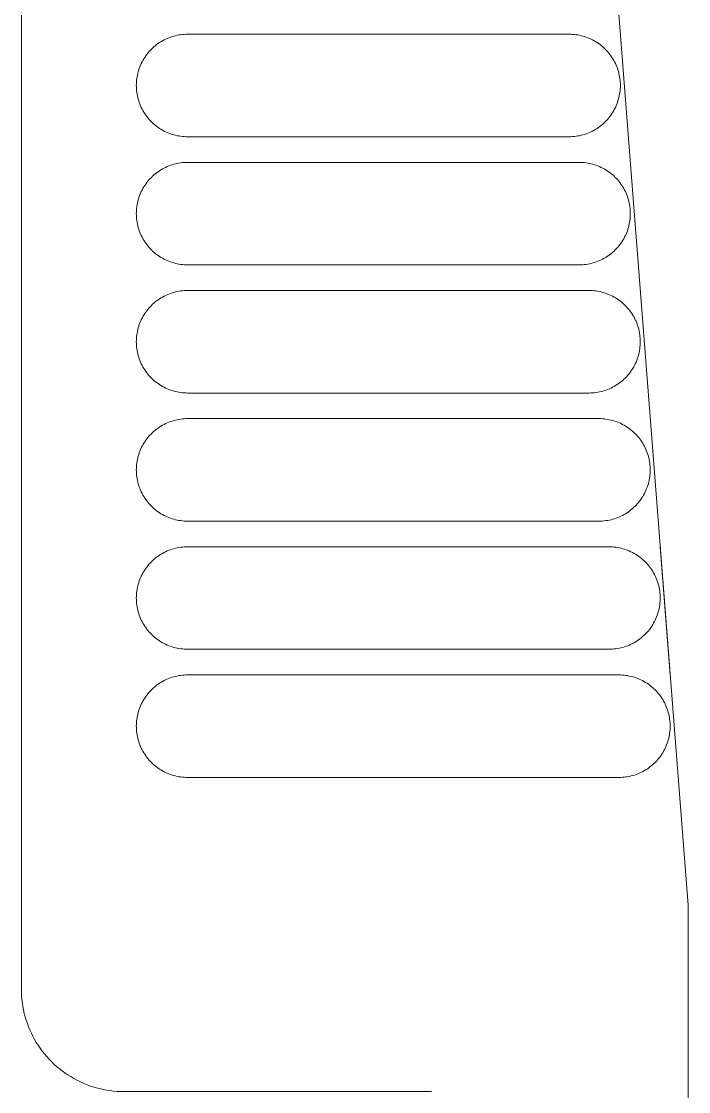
# Model space of a CAD drawing. Header units: metres. Extents: x 0 to 2861, y -1 to 1496.
# Drawn here: x 5.8065 to 5.9366, y 13.9262 to 14.135 of the extents above; entities that cross this region are included whole.
import ezdxf

# ---------------------------------------------------------------- set-up
doc = ezdxf.new("R2010")
doc.units = ezdxf.units.M
doc.layers.add('FURNITURE', color=251, linetype='Continuous')

msp = doc.modelspace()

# ---------------------------------------------------------------- linework, layer by layer
at = {"layer": 'FURNITURE', "lineweight": 13}
for points in [[(5.91646, 14.22004), (5.93646, 13.96254)], [(5.80646, 14.16567), (5.80646, 13.9462)], [(5.83887, 14.13249), (5.83853, 14.13249), (5.83819, 14.13247), (5.83785, 14.13244), (5.83751, 14.1324), (5.83717, 14.13235), (5.83684, 14.13228), (5.83651, 14.13221), (5.83618, 14.13212), (5.83585, 14.13203), (5.83552, 14.13192), (5.8352, 14.1318), (5.83489, 14.13167), (5.83458, 14.13152), (5.83427, 14.13137), (5.83397, 14.13121), (5.83368, 14.13104), (5.83339, 14.13086), (5.83311, 14.13066), (5.83283, 14.13046), (5.83256, 14.13025), (5.8323, 14.13003), (5.83205, 14.1298), (5.8318, 14.12956), (5.83157, 14.12932), (5.83134, 14.12907), (5.83112, 14.1288), (5.83091, 14.12854), (5.8307, 14.12826), (5.83051, 14.12798), (5.83033, 14.12769), (5.83016, 14.12739), (5.82999, 14.12709), (5.82984, 14.12679), (5.8297, 14.12648), (5.82957, 14.12616), (5.82945, 14.12584), (5.82934, 14.12552), (5.82924, 14.12519), (5.82916, 14.12486), (5.82908, 14.12453), (5.82902, 14.12419), (5.82897, 14.12386), (5.82893, 14.12352), (5.8289, 14.12318), (5.82888, 14.12284), (5.82887, 14.12249)], [(5.83887, 14.13249), (5.91326, 14.13249)], [(5.92326, 14.12249), (5.92326, 14.12284), (5.92324, 14.12318), (5.92321, 14.12352), (5.92317, 14.12386), (5.92312, 14.12419), (5.92305, 14.12453), (5.92298, 14.12486), (5.92289, 14.12519), (5.92279, 14.12552), (5.92269, 14.12584), (5.92257, 14.12616), (5.92243, 14.12648), (5.92229, 14.12679), (5.92214, 14.12709), (5.92198, 14.12739), (5.92181, 14.12769), (5.92162, 14.12798), (5.92143, 14.12826), (5.92123, 14.12854), (5.92102, 14.1288), (5.9208, 14.12907), (5.92057, 14.12932), (5.92033, 14.12956), (5.92009, 14.1298), (5.91983, 14.13003), (5.91957, 14.13025), (5.9193, 14.13046), (5.91903, 14.13066), (5.91875, 14.13086), (5.91846, 14.13104), (5.91816, 14.13121), (5.91786, 14.13137), (5.91756, 14.13152), (5.91725, 14.13167), (5.91693, 14.1318), (5.91661, 14.13192), (5.91629, 14.13203), (5.91596, 14.13212), (5.91563, 14.13221), (5.9153, 14.13228), (5.91496, 14.13235), (5.91462, 14.1324), (5.91429, 14.13244), (5.91395, 14.13247), (5.9136, 14.13249), (5.91326, 14.13249)], [(5.82887, 14.12249), (5.82888, 14.12215), (5.8289, 14.12181), (5.82893, 14.12147), (5.82897, 14.12113), (5.82902, 14.12079), (5.82908, 14.12046), (5.82916, 14.12013), (5.82924, 14.1198), (5.82934, 14.11947), (5.82945, 14.11915), (5.82957, 14.11883), (5.8297, 14.11851), (5.82984, 14.1182), (5.82999, 14.11789), (5.83016, 14.11759), (5.83033, 14.1173), (5.83051, 14.11701), (5.8307, 14.11673), (5.83091, 14.11645), (5.83112, 14.11618), (5.83134, 14.11592), (5.83157, 14.11567), (5.8318, 14.11542), (5.83205, 14.11519), (5.8323, 14.11496), (5.83256, 14.11474), (5.83283, 14.11453), (5.83311, 14.11432), (5.83339, 14.11413), (5.83368, 14.11395), (5.83397, 14.11378), (5.83427, 14.11361), (5.83458, 14.11346), (5.83489, 14.11332), (5.8352, 14.11319), (5.83552, 14.11307), (5.83585, 14.11296), (5.83618, 14.11286), (5.83651, 14.11278), (5.83684, 14.1127), (5.83717, 14.11264), (5.83751, 14.11259), (5.83785, 14.11255), (5.83819, 14.11252), (5.83853, 14.1125), (5.83887, 14.11249)], [(5.91326, 14.11249), (5.9136, 14.1125), (5.91395, 14.11252), (5.91429, 14.11255), (5.91462, 14.11259), (5.91496, 14.11264), (5.9153, 14.1127), (5.91563, 14.11278), (5.91596, 14.11286), (5.91629, 14.11296), (5.91661, 14.11307), (5.91693, 14.11319), (5.91725, 14.11332), (5.91756, 14.11346), (5.91786, 14.11361), (5.91816, 14.11378), (5.91846, 14.11395), (5.91875, 14.11413), (5.91903, 14.11432), (5.9193, 14.11453), (5.91957, 14.11474), (5.91983, 14.11496), (5.92009, 14.11519), (5.92033, 14.11542), (5.92057, 14.11567), (5.9208, 14.11592), (5.92102, 14.11618), (5.92123, 14.11645), (5.92143, 14.11673), (5.92162, 14.11701), (5.92181, 14.1173), (5.92198, 14.11759), (5.92214, 14.11789), (5.92229, 14.1182), (5.92243, 14.11851), (5.92257, 14.11883), (5.92269, 14.11915), (5.92279, 14.11947), (5.92289, 14.1198), (5.92298, 14.12013), (5.92305, 14.12046), (5.92312, 14.12079), (5.92317, 14.12113), (5.92321, 14.12147), (5.92324, 14.12181), (5.92326, 14.12215), (5.92326, 14.12249)], [(5.83887, 14.11249), (5.91326, 14.11249)], [(5.83887, 14.10749), (5.83853, 14.10749), (5.83819, 14.10747), (5.83785, 14.10744), (5.83751, 14.1074), (5.83717, 14.10735), (5.83684, 14.10728), (5.83651, 14.10721), (5.83618, 14.10712), (5.83585, 14.10703), (5.83552, 14.10692), (5.8352, 14.1068), (5.83489, 14.10667), (5.83458, 14.10652), (5.83427, 14.10637), (5.83397, 14.10621), (5.83368, 14.10604), (5.83339, 14.10586), (5.83311, 14.10566), (5.83283, 14.10546), (5.83256, 14.10525), (5.8323, 14.10503), (5.83205, 14.1048), (5.8318, 14.10456), (5.83157, 14.10432), (5.83134, 14.10407), (5.83112, 14.1038), (5.83091, 14.10354), (5.8307, 14.10326), (5.83051, 14.10298), (5.83033, 14.10269), (5.83016, 14.10239), (5.82999, 14.10209), (5.82984, 14.10179), (5.8297, 14.10148), (5.82957, 14.10116), (5.82945, 14.10084), (5.82934, 14.10052), (5.82924, 14.10019), (5.82916, 14.09986), (5.82908, 14.09953), (5.82902, 14.09919), (5.82897, 14.09886), (5.82893, 14.09852), (5.8289, 14.09818), (5.82888, 14.09784), (5.82887, 14.09749)], [(5.83887, 14.10749), (5.9152, 14.10749)], [(5.9252, 14.09749), (5.9252, 14.09784), (5.92518, 14.09818), (5.92515, 14.09852), (5.92511, 14.09886), (5.92506, 14.09919), (5.925, 14.09953), (5.92492, 14.09986), (5.92483, 14.10019), (5.92474, 14.10052), (5.92463, 14.10084), (5.92451, 14.10116), (5.92438, 14.10148), (5.92424, 14.10179), (5.92408, 14.10209), (5.92392, 14.10239), (5.92375, 14.10269), (5.92357, 14.10298), (5.92337, 14.10326), (5.92317, 14.10354), (5.92296, 14.1038), (5.92274, 14.10407), (5.92251, 14.10432), (5.92228, 14.10456), (5.92203, 14.1048), (5.92178, 14.10503), (5.92152, 14.10525), (5.92125, 14.10546), (5.92097, 14.10566), (5.92069, 14.10586), (5.9204, 14.10604), (5.92011, 14.10621), (5.91981, 14.10637), (5.9195, 14.10652), (5.91919, 14.10667), (5.91887, 14.1068), (5.91855, 14.10692), (5.91823, 14.10703), (5.9179, 14.10712), (5.91757, 14.10721), (5.91724, 14.10728), (5.9169, 14.10735), (5.91657, 14.1074), (5.91623, 14.10744), (5.91589, 14.10747), (5.91555, 14.10749), (5.9152, 14.10749)], [(5.82887, 14.09749), (5.82888, 14.09715), (5.8289, 14.09681), (5.82893, 14.09647), (5.82897, 14.09613), (5.82902, 14.09579), (5.82908, 14.09546), (5.82916, 14.09513), (5.82924, 14.0948), (5.82934, 14.09447), (5.82945, 14.09415), (5.82957, 14.09383), (5.8297, 14.09351), (5.82984, 14.0932), (5.82999, 14.09289), (5.83016, 14.09259), (5.83033, 14.0923), (5.83051, 14.09201), (5.8307, 14.09173), (5.83091, 14.09145), (5.83112, 14.09118), (5.83134, 14.09092), (5.83157, 14.09067), (5.8318, 14.09042), (5.83205, 14.09019), (5.8323, 14.08996), (5.83256, 14.08974), (5.83283, 14.08953), (5.83311, 14.08932), (5.83339, 14.08913), (5.83368, 14.08895), (5.83397, 14.08878), (5.83427, 14.08861), (5.83458, 14.08846), (5.83489, 14.08832), (5.8352, 14.08819), (5.83552, 14.08807), (5.83585, 14.08796), (5.83618, 14.08786), (5.83651, 14.08778), (5.83684, 14.0877), (5.83717, 14.08764), (5.83751, 14.08759), (5.83785, 14.08755), (5.83819, 14.08752), (5.83853, 14.0875), (5.83887, 14.08749)], [(5.9152, 14.08749), (5.91555, 14.0875), (5.91589, 14.08752), (5.91623, 14.08755), (5.91657, 14.08759), (5.9169, 14.08764), (5.91724, 14.0877), (5.91757, 14.08778), (5.9179, 14.08786), (5.91823, 14.08796), (5.91855, 14.08807), (5.91887, 14.08819), (5.91919, 14.08832), (5.9195, 14.08846), (5.91981, 14.08861), (5.92011, 14.08878), (5.9204, 14.08895), (5.92069, 14.08913), (5.92097, 14.08932), (5.92125, 14.08953), (5.92152, 14.08974), (5.92178, 14.08996), (5.92203, 14.09019), (5.92228, 14.09042), (5.92251, 14.09067), (5.92274, 14.09092), (5.92296, 14.09118), (5.92317, 14.09145), (5.92337, 14.09173), (5.92357, 14.09201), (5.92375, 14.0923), (5.92392, 14.09259), (5.92408, 14.09289), (5.92424, 14.0932), (5.92438, 14.09351), (5.92451, 14.09383), (5.92463, 14.09415), (5.92474, 14.09447), (5.92483, 14.0948), (5.92492, 14.09513), (5.925, 14.09546), (5.92506, 14.09579), (5.92511, 14.09613), (5.92515, 14.09647), (5.92518, 14.09681), (5.9252, 14.09715), (5.9252, 14.09749)], [(5.83887, 14.08749), (5.9152, 14.08749)], [(5.83887, 14.08249), (5.83853, 14.08249), (5.83819, 14.08247), (5.83785, 14.08244), (5.83751, 14.0824), (5.83717, 14.08235), (5.83684, 14.08228), (5.83651, 14.08221), (5.83618, 14.08212), (5.83585, 14.08203), (5.83552, 14.08192), (5.8352, 14.0818), (5.83489, 14.08167), (5.83458, 14.08152), (5.83427, 14.08137), (5.83397, 14.08121), (5.83368, 14.08104), (5.83339, 14.08086), (5.83311, 14.08066), (5.83283, 14.08046), (5.83256, 14.08025), (5.8323, 14.08003), (5.83205, 14.0798), (5.8318, 14.07956), (5.83157, 14.07932), (5.83134, 14.07907), (5.83112, 14.0788), (5.83091, 14.07854), (5.8307, 14.07826), (5.83051, 14.07798), (5.83033, 14.07769), (5.83016, 14.07739), (5.82999, 14.07709), (5.82984, 14.07679), (5.8297, 14.07648), (5.82957, 14.07616), (5.82945, 14.07584), (5.82934, 14.07552), (5.82924, 14.07519), (5.82916, 14.07486), (5.82908, 14.07453), (5.82902, 14.07419), (5.82897, 14.07386), (5.82893, 14.07352), (5.8289, 14.07318), (5.82888, 14.07284), (5.82887, 14.07249)], [(5.83887, 14.08249), (5.91715, 14.08249)], [(5.92715, 14.07249), (5.92714, 14.07284), (5.92712, 14.07318), (5.92709, 14.07352), (5.92705, 14.07386), (5.927, 14.07419), (5.92694, 14.07453), (5.92686, 14.07486), (5.92678, 14.07519), (5.92668, 14.07552), (5.92657, 14.07584), (5.92645, 14.07616), (5.92632, 14.07648), (5.92618, 14.07679), (5.92602, 14.07709), (5.92586, 14.07739), (5.92569, 14.07769), (5.92551, 14.07798), (5.92532, 14.07826), (5.92511, 14.07854), (5.9249, 14.0788), (5.92468, 14.07907), (5.92445, 14.07932), (5.92422, 14.07956), (5.92397, 14.0798), (5.92372, 14.08003), (5.92346, 14.08025), (5.92319, 14.08046), (5.92291, 14.08066), (5.92263, 14.08086), (5.92234, 14.08104), (5.92205, 14.08121), (5.92175, 14.08137), (5.92144, 14.08152), (5.92113, 14.08167), (5.92081, 14.0818), (5.92049, 14.08192), (5.92017, 14.08203), (5.91984, 14.08212), (5.91951, 14.08221), (5.91918, 14.08228), (5.91885, 14.08235), (5.91851, 14.0824), (5.91817, 14.08244), (5.91783, 14.08247), (5.91749, 14.08249), (5.91715, 14.08249)], [(5.82887, 14.07249), (5.82888, 14.07215), (5.8289, 14.07181), (5.82893, 14.07147), (5.82897, 14.07113), (5.82902, 14.07079), (5.82908, 14.07046), (5.82916, 14.07013), (5.82924, 14.0698), (5.82934, 14.06947), (5.82945, 14.06915), (5.82957, 14.06883), (5.8297, 14.06851), (5.82984, 14.0682), (5.82999, 14.06789), (5.83016, 14.06759), (5.83033, 14.0673), (5.83051, 14.06701), (5.8307, 14.06673), (5.83091, 14.06645), (5.83112, 14.06618), (5.83134, 14.06592), (5.83157, 14.06567), (5.8318, 14.06542), (5.83205, 14.06519), (5.8323, 14.06496), (5.83256, 14.06474), (5.83283, 14.06453), (5.83311, 14.06432), (5.83339, 14.06413), (5.83368, 14.06395), (5.83397, 14.06378), (5.83427, 14.06361), (5.83458, 14.06346), (5.83489, 14.06332), (5.8352, 14.06319), (5.83552, 14.06307), (5.83585, 14.06296), (5.83618, 14.06286), (5.83651, 14.06278), (5.83684, 14.0627), (5.83717, 14.06264), (5.83751, 14.06259), (5.83785, 14.06255), (5.83819, 14.06252), (5.83853, 14.0625), (5.83887, 14.06249)], [(5.91715, 14.06249), (5.91749, 14.0625), (5.91783, 14.06252), (5.91817, 14.06255), (5.91851, 14.06259), (5.91885, 14.06264), (5.91918, 14.0627), (5.91951, 14.06278), (5.91984, 14.06286), (5.92017, 14.06296), (5.92049, 14.06307), (5.92081, 14.06319), (5.92113, 14.06332), (5.92144, 14.06346), (5.92175, 14.06361), (5.92205, 14.06378), (5.92234, 14.06395), (5.92263, 14.06413), (5.92291, 14.06432), (5.92319, 14.06453), (5.92346, 14.06474), (5.92372, 14.06496), (5.92397, 14.06519), (5.92422, 14.06542), (5.92445, 14.06567), (5.92468, 14.06592), (5.9249, 14.06618), (5.92511, 14.06645), (5.92532, 14.06673), (5.92551, 14.06701), (5.92569, 14.0673), (5.92586, 14.06759), (5.92602, 14.06789), (5.92618, 14.0682), (5.92632, 14.06851), (5.92645, 14.06883), (5.92657, 14.06915), (5.92668, 14.06947), (5.92678, 14.0698), (5.92686, 14.07013), (5.92694, 14.07046), (5.927, 14.07079), (5.92705, 14.07113), (5.92709, 14.07147), (5.92712, 14.07181), (5.92714, 14.07215), (5.92715, 14.07249)], [(5.83887, 14.06249), (5.91715, 14.06249)], [(5.83887, 14.05749), (5.83853, 14.05749), (5.83819, 14.05747), (5.83785, 14.05744), (5.83751, 14.0574), (5.83717, 14.05735), (5.83684, 14.05728), (5.83651, 14.05721), (5.83618, 14.05712), (5.83585, 14.05703), (5.83552, 14.05692), (5.8352, 14.0568), (5.83489, 14.05667), (5.83458, 14.05652), (5.83427, 14.05637), (5.83397, 14.05621), (5.83368, 14.05604), (5.83339, 14.05586), (5.83311, 14.05566), (5.83283, 14.05546), (5.83256, 14.05525), (5.8323, 14.05503), (5.83205, 14.0548), (5.8318, 14.05456), (5.83157, 14.05432), (5.83134, 14.05407), (5.83112, 14.0538), (5.83091, 14.05354), (5.8307, 14.05326), (5.83051, 14.05298), (5.83033, 14.05269), (5.83016, 14.05239), (5.82999, 14.05209), (5.82984, 14.05179), (5.8297, 14.05148), (5.82957, 14.05116), (5.82945, 14.05084), (5.82934, 14.05052), (5.82924, 14.05019), (5.82916, 14.04986), (5.82908, 14.04953), (5.82902, 14.04919), (5.82897, 14.04886), (5.82893, 14.04852), (5.8289, 14.04818), (5.82888, 14.04784), (5.82887, 14.04749)], [(5.83887, 14.05749), (5.91909, 14.05749)], [(5.92909, 14.04749), (5.92908, 14.04784), (5.92906, 14.04818), (5.92904, 14.04852), (5.92899, 14.04886), (5.92894, 14.04919), (5.92888, 14.04953), (5.9288, 14.04986), (5.92872, 14.05019), (5.92862, 14.05052), (5.92851, 14.05084), (5.92839, 14.05116), (5.92826, 14.05148), (5.92812, 14.05179), (5.92797, 14.05209), (5.9278, 14.05239), (5.92763, 14.05269), (5.92745, 14.05298), (5.92726, 14.05326), (5.92706, 14.05354), (5.92684, 14.0538), (5.92662, 14.05407), (5.9264, 14.05432), (5.92616, 14.05456), (5.92591, 14.0548), (5.92566, 14.05503), (5.9254, 14.05525), (5.92513, 14.05546), (5.92485, 14.05566), (5.92457, 14.05586), (5.92428, 14.05604), (5.92399, 14.05621), (5.92369, 14.05637), (5.92338, 14.05652), (5.92307, 14.05667), (5.92276, 14.0568), (5.92244, 14.05692), (5.92211, 14.05703), (5.92179, 14.05712), (5.92146, 14.05721), (5.92112, 14.05728), (5.92079, 14.05735), (5.92045, 14.0574), (5.92011, 14.05744), (5.91977, 14.05747), (5.91943, 14.05749), (5.91909, 14.05749)], [(5.82887, 14.04749), (5.82888, 14.04715), (5.8289, 14.04681), (5.82893, 14.04647), (5.82897, 14.04613), (5.82902, 14.04579), (5.82908, 14.04546), (5.82916, 14.04513), (5.82924, 14.0448), (5.82934, 14.04447), (5.82945, 14.04415), (5.82957, 14.04383), (5.8297, 14.04351), (5.82984, 14.0432), (5.82999, 14.04289), (5.83016, 14.04259), (5.83033, 14.0423), (5.83051, 14.04201), (5.8307, 14.04173), (5.83091, 14.04145), (5.83112, 14.04118), (5.83134, 14.04092), (5.83157, 14.04067), (5.8318, 14.04042), (5.83205, 14.04019), (5.8323, 14.03996), (5.83256, 14.03974), (5.83283, 14.03953), (5.83311, 14.03932), (5.83339, 14.03913), (5.83368, 14.03895), (5.83397, 14.03878), (5.83427, 14.03861), (5.83458, 14.03846), (5.83489, 14.03832), (5.8352, 14.03819), (5.83552, 14.03807), (5.83585, 14.03796), (5.83618, 14.03786), (5.83651, 14.03778), (5.83684, 14.0377), (5.83717, 14.03764), (5.83751, 14.03759), (5.83785, 14.03755), (5.83819, 14.03752), (5.83853, 14.0375), (5.83887, 14.03749)], [(5.91909, 14.03749), (5.91943, 14.0375), (5.91977, 14.03752), (5.92011, 14.03755), (5.92045, 14.03759), (5.92079, 14.03764), (5.92112, 14.0377), (5.92146, 14.03778), (5.92179, 14.03786), (5.92211, 14.03796), (5.92244, 14.03807), (5.92276, 14.03819), (5.92307, 14.03832), (5.92338, 14.03846), (5.92369, 14.03861), (5.92399, 14.03878), (5.92428, 14.03895), (5.92457, 14.03913), (5.92485, 14.03932), (5.92513, 14.03953), (5.9254, 14.03974), (5.92566, 14.03996), (5.92591, 14.04019), (5.92616, 14.04042), (5.9264, 14.04067), (5.92662, 14.04092), (5.92684, 14.04118), (5.92706, 14.04145), (5.92726, 14.04173), (5.92745, 14.04201), (5.92763, 14.0423), (5.9278, 14.04259), (5.92797, 14.04289), (5.92812, 14.0432), (5.92826, 14.04351), (5.92839, 14.04383), (5.92851, 14.04415), (5.92862, 14.04447), (5.92872, 14.0448), (5.9288, 14.04513), (5.92888, 14.04546), (5.92894, 14.04579), (5.92899, 14.04613), (5.92904, 14.04647), (5.92906, 14.04681), (5.92908, 14.04715), (5.92909, 14.04749)], [(5.83887, 14.03749), (5.91909, 14.03749)], [(5.83887, 14.03249), (5.83853, 14.03249), (5.83819, 14.03247), (5.83785, 14.03244), (5.83751, 14.0324), (5.83717, 14.03235), (5.83684, 14.03228), (5.83651, 14.03221), (5.83618, 14.03212), (5.83585, 14.03203), (5.83552, 14.03192), (5.8352, 14.0318), (5.83489, 14.03167), (5.83458, 14.03152), (5.83427, 14.03137), (5.83397, 14.03121), (5.83368, 14.03104), (5.83339, 14.03086), (5.83311, 14.03066), (5.83283, 14.03046), (5.83256, 14.03025), (5.8323, 14.03003), (5.83205, 14.0298), (5.8318, 14.02956), (5.83157, 14.02932), (5.83134, 14.02907), (5.83112, 14.0288), (5.83091, 14.02854), (5.8307, 14.02826), (5.83051, 14.02798), (5.83033, 14.02769), (5.83016, 14.02739), (5.82999, 14.02709), (5.82984, 14.02679), (5.8297, 14.02648), (5.82957, 14.02616), (5.82945, 14.02584), (5.82934, 14.02552), (5.82924, 14.02519), (5.82916, 14.02486), (5.82908, 14.02453), (5.82902, 14.02419), (5.82897, 14.02386), (5.82893, 14.02352), (5.8289, 14.02318), (5.82888, 14.02284), (5.82887, 14.02249)], [(5.83887, 14.03249), (5.92103, 14.03249)], [(5.93103, 14.02249), (5.93102, 14.02284), (5.93101, 14.02318), (5.93098, 14.02352), (5.93094, 14.02386), (5.93088, 14.02419), (5.93082, 14.02453), (5.93075, 14.02486), (5.93066, 14.02519), (5.93056, 14.02552), (5.93045, 14.02584), (5.93033, 14.02616), (5.9302, 14.02648), (5.93006, 14.02679), (5.92991, 14.02709), (5.92975, 14.02739), (5.92957, 14.02769), (5.92939, 14.02798), (5.9292, 14.02826), (5.929, 14.02854), (5.92879, 14.0288), (5.92857, 14.02907), (5.92834, 14.02932), (5.9281, 14.02956), (5.92786, 14.0298), (5.9276, 14.03003), (5.92734, 14.03025), (5.92707, 14.03046), (5.9268, 14.03066), (5.92651, 14.03086), (5.92623, 14.03104), (5.92593, 14.03121), (5.92563, 14.03137), (5.92532, 14.03152), (5.92501, 14.03167), (5.9247, 14.0318), (5.92438, 14.03192), (5.92405, 14.03203), (5.92373, 14.03212), (5.9234, 14.03221), (5.92306, 14.03228), (5.92273, 14.03235), (5.92239, 14.0324), (5.92205, 14.03244), (5.92171, 14.03247), (5.92137, 14.03249), (5.92103, 14.03249)], [(5.93103, 14.03249), (5.93297, 14.00749)], [(5.82887, 14.02249), (5.82888, 14.02215), (5.8289, 14.02181), (5.82893, 14.02147), (5.82897, 14.02113), (5.82902, 14.02079), (5.82908, 14.02046), (5.82916, 14.02013), (5.82924, 14.0198), (5.82934, 14.01947), (5.82945, 14.01915), (5.82957, 14.01883), (5.8297, 14.01851), (5.82984, 14.0182), (5.82999, 14.01789), (5.83016, 14.01759), (5.83033, 14.0173), (5.83051, 14.01701), (5.8307, 14.01673), (5.83091, 14.01645), (5.83112, 14.01618), (5.83134, 14.01592), (5.83157, 14.01567), (5.8318, 14.01542), (5.83205, 14.01519), (5.8323, 14.01496), (5.83256, 14.01474), (5.83283, 14.01453), (5.83311, 14.01432), (5.83339, 14.01413), (5.83368, 14.01395), (5.83397, 14.01378), (5.83427, 14.01361), (5.83458, 14.01346), (5.83489, 14.01332), (5.8352, 14.01319), (5.83552, 14.01307), (5.83585, 14.01296), (5.83618, 14.01286), (5.83651, 14.01278), (5.83684, 14.0127), (5.83717, 14.01264), (5.83751, 14.01259), (5.83785, 14.01255), (5.83819, 14.01252), (5.83853, 14.0125), (5.83887, 14.01249)], [(5.92103, 14.01249), (5.92137, 14.0125), (5.92171, 14.01252), (5.92205, 14.01255), (5.92239, 14.01259), (5.92273, 14.01264), (5.92306, 14.0127), (5.9234, 14.01278), (5.92373, 14.01286), (5.92405, 14.01296), (5.92438, 14.01307), (5.9247, 14.01319), (5.92501, 14.01332), (5.92532, 14.01346), (5.92563, 14.01361), (5.92593, 14.01378), (5.92623, 14.01395), (5.92651, 14.01413), (5.9268, 14.01432), (5.92707, 14.01453), (5.92734, 14.01474), (5.9276, 14.01496), (5.92786, 14.01519), (5.9281, 14.01542), (5.92834, 14.01567), (5.92857, 14.01592), (5.92879, 14.01618), (5.929, 14.01645), (5.9292, 14.01673), (5.92939, 14.01701), (5.92957, 14.0173), (5.92975, 14.01759), (5.92991, 14.01789), (5.93006, 14.0182), (5.9302, 14.01851), (5.93033, 14.01883), (5.93045, 14.01915), (5.93056, 14.01947), (5.93066, 14.0198), (5.93075, 14.02013), (5.93082, 14.02046), (5.93088, 14.02079), (5.93094, 14.02113), (5.93098, 14.02147), (5.93101, 14.02181), (5.93102, 14.02215), (5.93103, 14.02249)], [(5.83887, 14.01249), (5.92103, 14.01249)], [(5.83887, 14.00749), (5.83853, 14.00749), (5.83819, 14.00747), (5.83785, 14.00744), (5.83751, 14.0074), (5.83717, 14.00735), (5.83684, 14.00728), (5.83651, 14.00721), (5.83618, 14.00712), (5.83585, 14.00703), (5.83552, 14.00692), (5.8352, 14.0068), (5.83489, 14.00667), (5.83458, 14.00652), (5.83427, 14.00637), (5.83397, 14.00621), (5.83368, 14.00604), (5.83339, 14.00586), (5.83311, 14.00566), (5.83283, 14.00546), (5.83256, 14.00525), (5.8323, 14.00503), (5.83205, 14.0048), (5.8318, 14.00456), (5.83157, 14.00432), (5.83134, 14.00407), (5.83112, 14.0038), (5.83091, 14.00354), (5.8307, 14.00326), (5.83051, 14.00298), (5.83033, 14.00269), (5.83016, 14.00239), (5.82999, 14.00209), (5.82984, 14.00179), (5.8297, 14.00148), (5.82957, 14.00116), (5.82945, 14.00084), (5.82934, 14.00052), (5.82924, 14.00019), (5.82916, 13.99986), (5.82908, 13.99953), (5.82902, 13.99919), (5.82897, 13.99886), (5.82893, 13.99852), (5.8289, 13.99818), (5.82888, 13.99784), (5.82887, 13.99749)], [(5.83887, 14.00749), (5.92297, 14.00749)], [(5.93297, 13.99749), (5.93297, 13.99784), (5.93295, 13.99818), (5.93292, 13.99852), (5.93288, 13.99886), (5.93283, 13.99919), (5.93276, 13.99953), (5.93269, 13.99986), (5.9326, 14.00019), (5.9325, 14.00052), (5.93239, 14.00084), (5.93227, 14.00116), (5.93214, 14.00148), (5.932, 14.00179), (5.93185, 14.00209), (5.93169, 14.00239), (5.93152, 14.00269), (5.93133, 14.00298), (5.93114, 14.00326), (5.93094, 14.00354), (5.93073, 14.0038), (5.93051, 14.00407), (5.93028, 14.00432), (5.93004, 14.00456), (5.9298, 14.0048), (5.92954, 14.00503), (5.92928, 14.00525), (5.92901, 14.00546), (5.92874, 14.00566), (5.92846, 14.00586), (5.92817, 14.00604), (5.92787, 14.00621), (5.92757, 14.00637), (5.92727, 14.00652), (5.92696, 14.00667), (5.92664, 14.0068), (5.92632, 14.00692), (5.926, 14.00703), (5.92567, 14.00712), (5.92534, 14.00721), (5.92501, 14.00728), (5.92467, 14.00735), (5.92433, 14.0074), (5.92399, 14.00744), (5.92365, 14.00747), (5.92331, 14.00749), (5.92297, 14.00749)], [(5.82887, 13.99749), (5.82888, 13.99715), (5.8289, 13.99681), (5.82893, 13.99647), (5.82897, 13.99613), (5.82902, 13.99579), (5.82908, 13.99546), (5.82916, 13.99513), (5.82924, 13.9948), (5.82934, 13.99447), (5.82945, 13.99415), (5.82957, 13.99383), (5.8297, 13.99351), (5.82984, 13.9932), (5.82999, 13.99289), (5.83016, 13.99259), (5.83033, 13.9923), (5.83051, 13.99201), (5.8307, 13.99173), (5.83091, 13.99145), (5.83112, 13.99118), (5.83134, 13.99092), (5.83157, 13.99067), (5.8318, 13.99042), (5.83205, 13.99019), (5.8323, 13.98996), (5.83256, 13.98974), (5.83283, 13.98953), (5.83311, 13.98932), (5.83339, 13.98913), (5.83368, 13.98895), (5.83397, 13.98878), (5.83427, 13.98861), (5.83458, 13.98846), (5.83489, 13.98832), (5.8352, 13.98819), (5.83552, 13.98807), (5.83585, 13.98796), (5.83618, 13.98786), (5.83651, 13.98778), (5.83684, 13.9877), (5.83717, 13.98764), (5.83751, 13.98759), (5.83785, 13.98755), (5.83819, 13.98752), (5.83853, 13.9875), (5.83887, 13.98749)], [(5.92297, 13.98749), (5.92331, 13.9875), (5.92365, 13.98752), (5.92399, 13.98755), (5.92433, 13.98759), (5.92467, 13.98764), (5.92501, 13.9877), (5.92534, 13.98778), (5.92567, 13.98786), (5.926, 13.98796), (5.92632, 13.98807), (5.92664, 13.98819), (5.92696, 13.98832), (5.92727, 13.98846), (5.92757, 13.98861), (5.92787, 13.98878), (5.92817, 13.98895), (5.92846, 13.98913), (5.92874, 13.98932), (5.92901, 13.98953), (5.92928, 13.98974), (5.92954, 13.98996), (5.9298, 13.99019), (5.93004, 13.99042), (5.93028, 13.99067), (5.93051, 13.99092), (5.93073, 13.99118), (5.93094, 13.99145), (5.93114, 13.99173), (5.93133, 13.99201), (5.93152, 13.9923), (5.93169, 13.99259), (5.93185, 13.99289), (5.932, 13.9932), (5.93214, 13.99351), (5.93227, 13.99383), (5.93239, 13.99415), (5.9325, 13.99447), (5.9326, 13.9948), (5.93269, 13.99513), (5.93276, 13.99546), (5.93283, 13.99579), (5.93288, 13.99613), (5.93292, 13.99647), (5.93295, 13.99681), (5.93297, 13.99715), (5.93297, 13.99749)], [(5.83887, 13.98749), (5.92297, 13.98749)], [(5.93646, 13.96254), (5.93646, 13.9262)], [(5.80646, 13.9462), (5.80647, 13.94551), (5.80651, 13.94483), (5.80657, 13.94415), (5.80665, 13.94347), (5.80675, 13.9428), (5.80688, 13.94213), (5.80703, 13.94146), (5.8072, 13.9408), (5.8074, 13.94015), (5.80762, 13.9395), (5.80786, 13.93886), (5.80812, 13.93823), (5.8084, 13.93761), (5.80871, 13.937), (5.80903, 13.93639), (5.80937, 13.9358), (5.80974, 13.93523), (5.81012, 13.93466), (5.81053, 13.93411), (5.81095, 13.93357), (5.81139, 13.93305), (5.81185, 13.93255), (5.81232, 13.93205), (5.81281, 13.93158), (5.81332, 13.93112), (5.81384, 13.93068), (5.81438, 13.93026), (5.81493, 13.92986), (5.81549, 13.92947), (5.81607, 13.92911), (5.81666, 13.92876), (5.81726, 13.92844), (5.81787, 13.92814), (5.81849, 13.92785), (5.81913, 13.92759), (5.81977, 13.92735), (5.82041, 13.92713), (5.82107, 13.92694), (5.82173, 13.92677), (5.82239, 13.92661), (5.82306, 13.92649), (5.82374, 13.92638), (5.82442, 13.9263), (5.8251, 13.92624), (5.82578, 13.92621), (5.82646, 13.9262)], [(5.82646, 13.9262), (5.88646, 13.9262)], [(5.93646, 13.9262), (5.93657, 13.92274)], [(5.93646, 13.9262), (5.93657, 13.92274)]]:
    msp.add_lwpolyline(points, dxfattribs=at)

doc.saveas('drawing.dxf')
